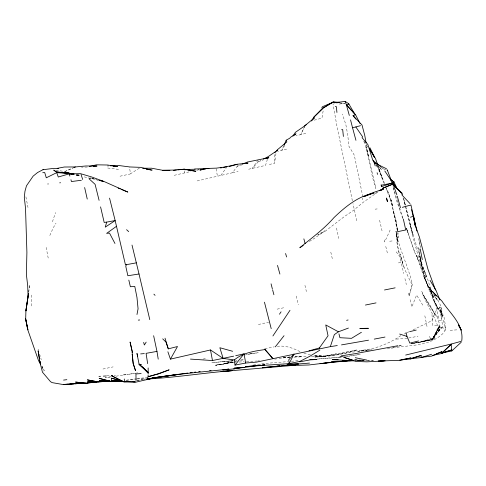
<?xml version="1.0" encoding="UTF-8"?>
<svg xmlns="http://www.w3.org/2000/svg" width="486" height="486" viewBox="0 0 486 486"><rect width="100%" height="100%" fill="white"/><g stroke="black" fill="none" stroke-linecap="round" stroke-linejoin="round"><path stroke-width="0.36" stroke-dasharray="2.43 1.82" d="M28.717 292.05L29.731 284.656L28.565 292.517M269.305 164.499L274.59 163.205L276.23 151.784M362.192 199.789L362.58 197.984M408.477 293.155L409.188 295.907L412.383 283.976C408.137 266.911 400.428 250.958 396.151 233.9L398.01 241.931L395.914 231.318L397.834 242.04L396.181 231.451L397.05 243.012C399.589 257.665 405.19 271.771 412.274 284.814L412.085 284.444M409.188 295.907L412.383 283.976M267.403 159.305L265.526 165.404L248.589 169.231M52.47 221.762L55.507 212.558M434.095 338.857L438.834 326.823L439.763 326.051L440 328.238L432.917 338.28L434.095 338.857L432.218 339.817L421.769 341.968L432.418 339.076L440.948 327.631L442.965 327.637M443.123 328.7L441.367 318.281L440.826 307.079L442.825 317.783L439.447 306.945L444.034 317.139L445.79 327.892L443.682 332.788C435.723 340.862 424.788 344.1 413.817 345.303L392.603 347.782M283.86 145.575L281.825 150.271L277.53 151.413M49.827 235.473L53.29 227.74L56.005 223.153M304.534 126.403L300.81 134.61L295.907 135.801M390.137 230.018L384.693 241.961L383.873 238.571M305.165 125.588L300.81 134.61L306.131 133.322M432.917 338.28L439.763 326.051L433.7 338.529L438.834 326.823L438.141 327.37L432.261 339.702L432.686 339.544M284.924 145.107L281.825 150.271L287.657 148.862M258.145 159.906L252.27 168.429L258.175 161.868L260.861 160.459M197.17 180.932L232.594 172.718L237.186 166.261L241.299 164.566M220.838 175.446L226.646 167.318M378.059 191.867L363.273 202.261L353.425 210.414L343.942 216.884L324.642 231.658L317.874 234.884M139.373 168.162L130.461 173.788L129.525 167.239M309.363 241.475L315.116 237.903L324.782 230.844L317.704 234.726M400.889 335.638C388.308 344.1 373.977 349.738 358.704 350.491C343.857 351.178 329.715 356.323 314.922 357.174L325.808 356.092L336.433 353.668M374.487 193.756L377.731 192.073M404.273 334.022L406.302 333.05M406.976 332.728L409.005 331.756M245.394 355.017L247.374 354.112M413.076 329.866L431.671 320.803L436.847 309.09L439.745 307.972L441.367 318.281L441.507 307.352L438.026 300.397L435.243 297.487L433.731 294.911M55.939 170.155L64.82 171.57L75.026 167.014M64.82 171.57L73.386 167.81M232.934 360.746L226.318 363.516L215.584 365.381L226.658 363.455L215.195 365.18L226.02 363.783L233.098 362.131M258.175 161.868L263.497 159.785M252.252 353.012L248.012 354.61L258.194 352.69L248.814 353.923M431.975 314.636L432.826 325.565L439.046 325.486L440 328.238L439.927 325.796L437.424 316.872C431.155 309.151 426.119 300.117 421.635 291.199C425.858 303.805 434.107 314.649 438.141 327.37L438.791 327.649L432.418 339.076L421.891 341.968L411.101 343.572L422.176 341.64L432.929 338.098L432.668 338.554L440.948 327.631L438.791 327.649L432.261 339.702L432.668 338.554L441.768 327.631L432.929 338.098L422.176 341.64L412.207 343.645M264.864 348.772L274.317 346.828M397.864 346.415L391.576 348.304L386.528 348.972M398.563 346.202L402.056 345.151L398.423 346.087M242.964 164.56L237.186 166.261L237.15 164.268M314.272 120.176L321.951 118.116L323.117 111.045L322.941 109.751M174.225 175.312L191.004 171.455M232.594 172.718L238.104 171.497M258.388 324.496L268.618 322.236M202.96 359.111L206.623 358.303M120.018 176.211L130.254 173.976M102.983 369.02L113.11 366.881M277.105 309.151L285.112 307.474M136.906 380.757L142.598 379.578M143.309 379.426L145.442 378.989M232.97 362.058L225.632 363.558L236.372 361.73L225.218 363.242L235.388 362.27M344.647 356.244L338.244 357.556L317.085 359.099L344.507 356.578M411.496 343.784L422.498 341.53M136.991 380.751L142.902 379.56M199.078 169.717L196.283 170.258L199.108 169.76M408.702 337.995L417.984 336.282M325.808 356.092L313.895 355.503L325.474 356.153C340 354.148 354.44 351.791 368.971 349.798L358.504 351.244L367.258 350.606M341.482 356.645L338.511 357.155L342.891 356.852M277.275 346.342C285.373 345.206 293.125 348.116 300.208 351.761M126.858 374.627L137.617 372.89L127.18 374.487M253.273 365.065L256.875 364.555M398.411 262.908L401.169 262.489L403.714 273.527M125.91 380.259L136.22 378.801M111.185 376.79L105.249 377.652L111.015 376.863M116.063 376.176L123.578 375.004M289.856 357.022L277.615 358.741M274.736 359.148L276.899 358.844M257.592 364.457L265.526 363.394L287.73 361.657M126.536 380.259L136.663 379.062M136.937 378.709L144.166 377.816L149.396 377.847M325.116 356.117L336.306 354.816L356.833 349.835C342.843 354.337 328.445 357.514 313.652 356.05L324.435 356.195L311.216 356.718M87.316 167.069L81.502 167.141M375.125 209.15L377.172 208.931M283.326 357.66L290.579 356.918M339.082 104.04L344.689 103.518L340.358 102.947M389.675 241.208L393.885 240.783M231.154 360.879L211.914 362.671L232.988 360.715M137.386 378.989L146.614 378.126M222.825 361.693L233.304 360.667M291.363 361.292L298.623 360.569M345.254 356.505L360.156 354.324L349.464 356.39L345.813 356.645M258.066 360.94L259.506 360.812M240.272 360.108L243.911 359.81L240.862 360.047M396.339 339.125L407.268 338.256M235.57 360.472L237.077 360.351M367.987 350.552L369.451 350.449M369.712 349.999L372.738 349.78M450.121 330.298L457.873 329.8M257.337 360.989L244.901 361.712M283.283 357.726L291.005 357.307M239.045 362.04L244.166 361.754M357.192 360.545L363.17 360.235M380.368 166.905L384.657 169.79L386.601 169.699M293.939 357.167L302 356.791L294.024 356.457M108.882 165.872L107.418 165.933L108.858 166.03M106.75 375.739L110.425 375.623M114.101 375.508L115.571 375.459M357.392 360.381L361.754 360.248M306.052 356.803L294.121 356.481M357.526 360.448L363.558 360.381M367.616 360.673L373.412 360.655M373.315 360.6L365.873 360.351M354.039 360.175L363.577 360.357M354.786 360.199L363.728 360.533M355.023 359.743L361.535 360.108M354.3 359.707L365.575 360.618M76.448 174.753L80.117 175.191L76.527 174.553M340.218 102.953L344.689 103.518M107.704 168.004L118.851 169.414M310.36 354.804L302.231 352.623M90.791 178.386L82.748 176.564M76.004 174.93L79.522 175.695L76.612 175.033M76.363 175.003L79.892 175.823L76.247 174.936M76.369 174.984L79.892 175.823M91.526 178.544L97.352 179.929M444.909 327.661L445.79 327.892M91.83 178.301L93.956 178.866M92.528 178.532L98.81 180.604M381.771 167.494L384.657 169.79M435.152 314.819L429.812 304.777L423.118 294.996L435.152 314.819L437.424 316.872M377.191 164.997L381.771 169.954L377.16 164.967M396.175 251.839L399.96 256.857L401.169 262.489M375.97 164.651L379.706 169.954L376.097 164.42M430.219 338.098L429.43 336.269M431.896 291.497L429.187 287.177L431.835 291.691M433.828 294.583L437.734 300.7L433.81 294.814M422.802 305.147L416.599 295.063L411.812 307.012L410.038 299.358M364.269 141.359L367.592 146.863L366.183 144.275M354.337 155.259L348.875 146.104L347.776 135.217L345.825 124.501L342.344 114.089M41.753 366.231L44.262 370.593L41.984 366.049M376.188 165.252L378.728 169.742L384.001 183.392M432.018 291.466L429.873 287.451L433.749 298.191L427 277.324L422.869 267.039L426.544 277.008L419.224 256.25L421.891 266.419L419.54 255.782L409.99 224.362L413.015 235.273L410.67 224.635L405.385 205.7M428.178 286.564L433.178 296.673L423.743 276.34L428.178 286.564L423.847 276.722L416.484 255.162L417.972 260.107M386.012 188.033L392.882 206.58L391.254 200.566L386.382 187.803M384.633 183.708L378.952 169.286L382.555 179.267L378.132 166.084M428.002 286.187L416.405 254.931L416.976 256.802M406.418 228.141L415.396 254.154L406.496 228.675M363.801 141.219C369.469 156.456 370.308 173.089 375.885 188.428L366.28 147.1L368.54 156.96L366.444 144.816M391.254 200.566L387.257 189.85M402.76 218.5L397.019 201.872L392.579 185.731M406.381 228.335L407.948 232.612L406.478 228.456M402.785 218.086L392.852 186.01M41.93 366.875L43.424 371.164M445.632 330.68L443.347 320.402L438.913 320.189L436.847 309.09L429.624 288.72L438.159 309.236L433.324 299.498L438.554 309.564L442.813 315.906C431.07 298.75 423.561 278.581 420.305 258.072L418.592 246.906L422.401 268.351L419.971 257.325L422.322 267.962L425.827 278.369C416.709 254.84 411.429 230.218 405.482 205.754M404.121 267.397L400.021 253.929L402.997 264.038M403.04 197.881L405.148 204.339L403.653 198.719M38.102 349.203L38.528 350.594M39.591 354.087L41.292 359.67M405.184 205.001L404.789 203.598L405.16 205.062M403.587 198.318L405.379 205.365M410.281 225.121L405.895 207.984M385.769 246.445L387.391 253.121M404.935 278.654L406.339 284.632M382.039 230.838L379.499 219.8M296.302 296.047L298.331 304.813M304.947 285.331L306.387 291.6M356.791 220.766L352.982 203.585M330.808 252.149L332.436 259.263M362.835 196.781L354.567 156.474M352.393 200.827L336.889 125.965L332.971 103.633M336.506 228.043L338.76 238.48M424.837 315.785L427.018 326.531M396.983 242.617L399.146 253.698M25.91 196.83L28 207.504M418.665 238.535L420.372 247.368L419.09 240.218M422.322 267.962L422.401 268.351M46.14 247.41L48.205 258.066M397.724 230.704L395.987 221.428L390.938 200.22L397.433 231.166M397.621 231.032L395.987 221.428L393.107 210.487L396.175 220.984L397.639 231.05M216.185 168.788L217.406 176.248M184.279 170.89L184.577 172.937M397.7 232.6L398.265 237.551L398.028 232.806M31.256 295.051L31.657 306.071M274.554 154.663L274.59 163.205M431.878 339.854L421.089 341.451L432.218 339.817L431.878 339.854"/><path stroke-width="0.73" d="M436.185 353.814L441.877 351.7L441.871 353.474L432.625 355.369M136.05 380.599L135.94 373.947L141.153 373.564M442.533 352.848L451.78 350.953L451.178 344.337L441.519 353.45L451.178 344.337M28.461 293.234L25.916 310.949L25.673 319.168L27.909 329.824L25.637 318.767L27.659 329.465L38.528 360.624L40.678 364.36M26.311 307.942L25.916 310.949L28.407 294.267M399.808 360.041L410.7 358.966L410.852 357.957L402.019 359.628M26.359 307.523L28.103 296.484L27.672 285.47L26.39 274.626L26.9 252.325L25.521 208.19L24.3 197.334L24.974 191.223L26.481 185.804L33.115 176.157L37.586 172.512L42.956 169.711L53.788 168.369L58.448 168.393M136.979 314.527L138.067 308.792L136.979 297.499L134.792 286.424L130.37 286.752L128.826 280.094M148.163 373.315L148.157 367.945M121.148 381.194L111.567 381.395L111.634 378.193L123.019 381.425L111.768 380.629L121.172 381.091M139.02 274.007L136.335 262.853L126.287 264.682L125.801 266.425L127.861 275.738L139.02 274.007L149.779 319.618M126.287 264.682L125.443 264.803L115.152 220.553L106.695 222.108L105.249 227.156L115.152 220.553L109.55 198.124M264.906 349.58L264.761 349.1L272.932 358.65L264.906 349.58C254.227 351.099 242.909 352.751 234.337 359.919L235.005 365.114L245.697 363.024L256.462 362.125L330.346 346.64L334.325 334.617L338.42 331.798L348.438 328.062M284.152 144.907L286.181 140.211L289.972 138.079M276.589 151.128L277.318 149.816L286.855 141.882L286.181 140.211M234.337 359.919L223.135 358.425L210.499 349.963L170.422 359.13L177.505 346.518L168.296 348.857L165.981 342.083L162.707 338.857M335.304 102.285L333.135 101.999L324.18 107.388L323.105 107.57L313.901 117.114L311.496 120.996L314.393 117.843L304.844 125.722L306.654 124.434M146.171 342.12L144.354 344.999L143.649 342.393M147.623 377.646L148.133 376.711L148.133 374.913M289.996 310.293L272.907 335.96M292.912 136.037L295.385 132.332L305.165 125.588M279.474 314.211L281.072 311.83M308.987 350.862L319.387 347.946L328.044 335.79L325.742 324.94L338.42 331.798M275.289 346.864L284.037 335.711M235.005 365.114L244.033 353.826L245.697 363.024M184.073 169.523L184.358 169.183L195.803 171.254L187.742 170.064M395.726 187.62L392.166 183.125L381.534 185.172L381.024 184.923L381.692 186.533L392.166 183.125L394.018 181.892L397.038 188.696M321.762 107.461L322.601 106.647L332.861 102.358M313.901 117.114L324.18 107.388L333.135 101.999L339.465 102.291M451.78 350.953L461.178 342.278M293.501 135.813L295.506 134.13M263.546 159.05L268.242 156.589L277.725 150.138M396.837 194.734L392.998 184.042L382.725 188.246L392.998 184.042L401.521 193.142L400.458 192.073M116.531 226.282L106.616 233.389L109.484 233.067L114.969 243.492M303.246 245.406L299.819 247.739C311.562 238.073 323.992 229.1 334.022 217.552C345.321 206.787 357.903 196.308 373.625 193.1L365.077 196.216M290.154 137.526L296.004 133.711M379.967 190.646L383.144 188.604L379.408 190.791M361.414 332.29L351.5 338.341L339.927 337.703L338.949 333.852M319.824 350.175L309.91 356.214L299.832 361.414L289.164 363.625L245.351 366.614L261.006 365.193M380.981 190.384L383.576 189.042L373.169 192.578L363.619 196.702M73.337 174.225L68.234 172.98L56.722 172.639L46.285 177.809L44.7 172.506L42.738 172.718M74.042 167.524L75.36 166.947L85.925 165.981L97.03 166.024L93.294 166.425M274.541 152.525L275.665 152.033M441.877 351.7L431.641 356.117L421.52 357.325M90.821 177.991L89.023 178.751L95.104 184.346L99.089 200.354M242.666 164.001L247.459 162.026L268.813 157.707L266.152 158.746M410.494 205.11L402.341 207.34M355.91 119.088L353.061 115.638L355.57 114.739L359.986 123.487M410.463 217.242L413.167 216.252L411.569 209.666M441.519 353.45L451.913 349.853L443.991 352.259M410.7 358.966L421.107 355.448L421.186 357.611L410.287 358.644L421.107 355.448M421.186 357.611L431.623 354.239M246.572 163.496L248.012 163.071L237.15 164.268L223.317 167.433M229.447 166.504L237.15 164.268M349.319 115.449L346.384 104.855L348.857 104.15L348.735 103.761L345.163 101.38L334.003 102.862L333.505 102.103M461.074 341.36L451.33 344.009M350.534 119.872L352.55 127.788L360.515 125.674M451.136 344.058L405.682 355.053M226.883 166.759L216.404 168.132L205.378 168.502L199.946 170.1L205.809 168.928L205.378 168.502L203.276 168.903M418.574 340.953L409.856 343.134L406.97 336.409L406.017 332.558M409.662 331.665L416.229 330.073M346.621 320.335L348.104 319.982M89.363 166.425L96.447 164.821L107.582 165.009L117.527 166.607L113.195 166.321M235.728 355.709L244.033 353.826M146.377 169.286L152.252 170.027M410.852 357.957L400.209 360.302L378.163 361.086L383.855 360.855M190.469 359.093L212.467 360.545L233.638 356.165M397.354 231.743L405.743 229.969L403.337 219.04M365.417 305.05L376.036 302.887M228.742 369.117L222.77 369.98L233.657 368.917L237.69 368.102M238.638 367.908L240.066 367.623M384.493 289.984L395.13 287.84M397.906 345.734L354.659 353.772L341.281 355.855M374.25 339.113L384.997 337.053M233.657 368.917L244.792 367.319L234.209 368.175L245.144 367.319L255.94 365.788M57.202 168.369L64.273 167.014L75.36 166.947M220.462 167.974L221.889 167.706M368.522 340.188L341.494 344.896M299.57 361.863L310.281 359.865L316.659 359.494L309.849 359.464M158.229 359.148L156.972 351.396L146.073 353.34L147.647 363.613M150.265 378.466L156.164 377.409M147.276 379.025L148.71 378.788M150.144 378.558L156.601 377.507L152.136 378.102M330.346 346.64L337.284 345.54M86.945 383.266L75.616 382.093L86.945 383.266L97.012 381.765L87.213 382.847L98.099 381.765L87.371 381.881L98.482 381.953L87.328 379.882L98.852 382.063L108.967 380.799M187.894 373.054L167.706 375.757M228.906 369.099C201.538 372.1 173.982 374.111 146.869 379.159L179.213 374.299L168.071 375.86M156.905 377.276L166.261 375.957M81.338 180.27L71.424 181.545L70.95 179.699M106.695 222.108L104.186 222.442L100.572 206.878M168.417 375.83L157.251 377.276L146.59 379.505L156.164 377.434L135.667 382.203L124.416 381.419L124.191 382.063L135.248 381.826L133.079 381.747M275.392 366.237L262.489 367.744L298.246 363.996L287.548 364.281L298.592 363.978M80.706 383.223L63.927 384.444L68.18 384.177M326.92 362.842L308.841 364.98L286.776 365.679L294.571 365.217M328.366 362.659L330.529 362.386L320.031 363.68L341.786 361.384L331.148 361.973L353.073 360.576L349.525 360.746M63.563 380.082L66.861 379.675M42.956 169.711L43.297 169.675M190.056 372.756L192.225 372.495M194.394 372.24L195.84 372.069M198.731 371.723L200.177 371.553M123.669 374.803L125.844 374.548M80.506 383.199L75.251 383.812L81.788 383.181M262.452 365.029L264.621 364.773M256.28 365.745L260.788 365.217M262.288 365.047L264.542 364.779M276.844 366.061L279.736 365.727M281.91 365.478L284.079 365.229M59.705 182.839L60.543 182.742M341.634 129.713L342.691 129.604L343.389 136.475M173.49 170.361L176.388 170.045M177.833 169.887L184.358 169.183L173.775 170.057L162.725 170.3L151.565 168.205L142.69 168.253M47.804 183.987L48.296 183.939M103.652 381.261L99.126 381.674L110.109 381.079L99.284 380.684L110.504 381.297L99.174 378.357L110.887 381.486M105.918 381.054L108.937 380.781M209.63 370.697L211.082 370.563M138.291 320.104L139.689 319.976M140.648 353.905L144.306 353.589M286.977 364.901L289.231 364.719M290.731 364.597L309.515 363.091M295.221 365.217L220.99 371.596L232.253 370.636C203.834 372.877 175.64 377.555 147.167 379.007M98.986 376.413L100.493 376.292M80.093 383.223L75.555 383.563L86.587 383.235M123.821 381.935L111.361 375.635L112.473 375.557M111.245 381.54L115.632 381.249M117.09 381.152L121.47 380.86L117.241 381.079M69.595 384.092L74.552 383.782L63.611 384.62L52.123 382.628L50.526 381.68L42.458 372.173L39.755 361.602L38.127 350.825L39.548 358.947M385.173 360.867L366.863 361.845L355.685 361.426L343.778 357.313L353.079 360.205M103.354 376.134L106.227 375.976M111.567 381.395L113.694 381.273M347.393 360.843L342.423 361.08L353.456 360.74M110.352 165.811L118.426 165.471L129.817 166.959L140.642 167.354L151.541 170.179M336.136 102.777L338.274 102.698M194.722 168.994L205.45 168.606M184.808 169.499L195.117 169.231M137.708 356.317L136.967 353.407L139.148 364.488L141.541 364.421M335.279 106.634L336.355 106.616L336.932 112.448M162.725 170.3L169.9 170.343M338.183 359.713L332.436 359.64L353.778 360.776M205.378 168.502L208.98 168.593M72.839 174.182L67.9 173.034L56.23 171.916L56.722 172.639L67.9 173.034L72.979 174.201M129.47 381.607L124.416 381.419L124.288 378.983M56.23 171.916L70.373 173.709M72.043 174.231L69.109 173.885L58.277 177.019L56.722 172.639M184.808 169.626L186.272 169.845M74.37 174.17L68.617 173.144L72.845 174.152M355.302 357.708L366.869 360.09M99.533 180.452L103.172 181.321L99.624 180.379M111.634 378.193L123.401 381.601L111.361 375.635M232.642 351.287L219.866 347.739L223.135 358.425M399.65 334.046L406.97 336.409M384.803 170.981L390.811 180.002L394.018 181.892M118.189 188.082L120.255 188.933M121.634 189.504L127.824 192.073L104.271 181.606L91.739 176.995L80.512 173.654L69.109 173.885L69.893 176.096M386.516 168.77L374.238 162.78L372.574 159.615L367.872 144.542L362.058 137.69L362.605 136.773L355.867 126.998M131.937 352.368L132.471 352.666L130.078 342.041L132.55 353.061M376.079 164.019L374.238 162.78L375.198 165.908M373.114 160.599L380.617 166.57M390.264 179.006L393.32 181.624M139.148 364.488L148.364 372.543L139.063 364.093L148.218 373.096L142.617 366.948M126.585 229.69L128.675 231.634M399.395 191.01L393.563 185.136L402.317 193.392L401.861 194.297L402.615 194.552L402.025 195.08L410.026 203.598M153.886 294.164L155.07 295.36M353.061 115.638L361.997 124.975L364.779 135.527L366.055 142.671M345.163 101.38L346.384 104.855L355.57 114.739M346.384 104.855L351.815 110.82M352.806 111.908L354.78 114.076L348.735 103.761M436.246 296.017L432.376 291.436L442.017 301.18C450.079 313.701 464.227 324.496 461.7 341.148M369.876 147.659L374.645 157.482M392.439 183.022L396.084 187.851M396.582 188.039L392.961 182.511L395.938 187.626M430.061 280.386L435.997 290.312L439.842 299.917M374.585 157.513L369.251 148.491L375.471 158.466L377.646 164.699M458.687 325.401L461.281 330.128L458.371 324.915M392.081 182.918L390.811 180.002M40.678 363.455L39.378 360.861L40.459 363.607M392.166 183.125L392.694 184.261M81.028 174.486L82.705 179.486M387.318 170.082L391.279 180.397M39.937 361.159L40.684 363.303M167.883 351.761L170.422 359.13M435.48 290.008L427.966 269.287L419.461 237.259L415.809 226.883L413.641 218.463L415.463 226.543L413.556 215.82M387.056 169.766L387.19 170.167M165.015 338.171L168.296 348.857M285.58 253.516L286.606 256.985M397.281 196.198L400.47 207.741M377.1 172.743L377.561 174.395M279.906 274.068L277.512 265.417M355.946 140.326L352.55 127.788M271.206 328.658L264.451 302.183M416.909 231.032L410.901 204.837M303.859 238.875L305.123 243.541M272.591 289.802L273.91 294.741M271.067 283.83L272.342 288.836M132.01 245.066L136.335 262.853M84.637 187.541L87.249 199.078M319.387 347.946L319.551 348.662M153.637 335.729L156.972 351.396M420.208 248.905L422.316 259.597M413.276 215.468L415.463 226.543M210.499 349.963L212.467 360.545M381.534 185.172L381.692 186.533M293.951 354.094L289.164 363.625L288.763 359.792L293.951 354.094M168.994 369.889L158.673 373.843L148.133 376.711L158.302 373.758L168.994 369.889M368.297 328.317L359.95 328.396L368.297 328.317M386.552 198.136L387.433 201.599L386.552 198.136M54.462 170.404L53.703 170.143L55.835 171.673L54.462 170.404M135.466 370.502L133.164 363.631L132.192 353.808L133.152 363.224L135.466 370.502"/></g></svg>
